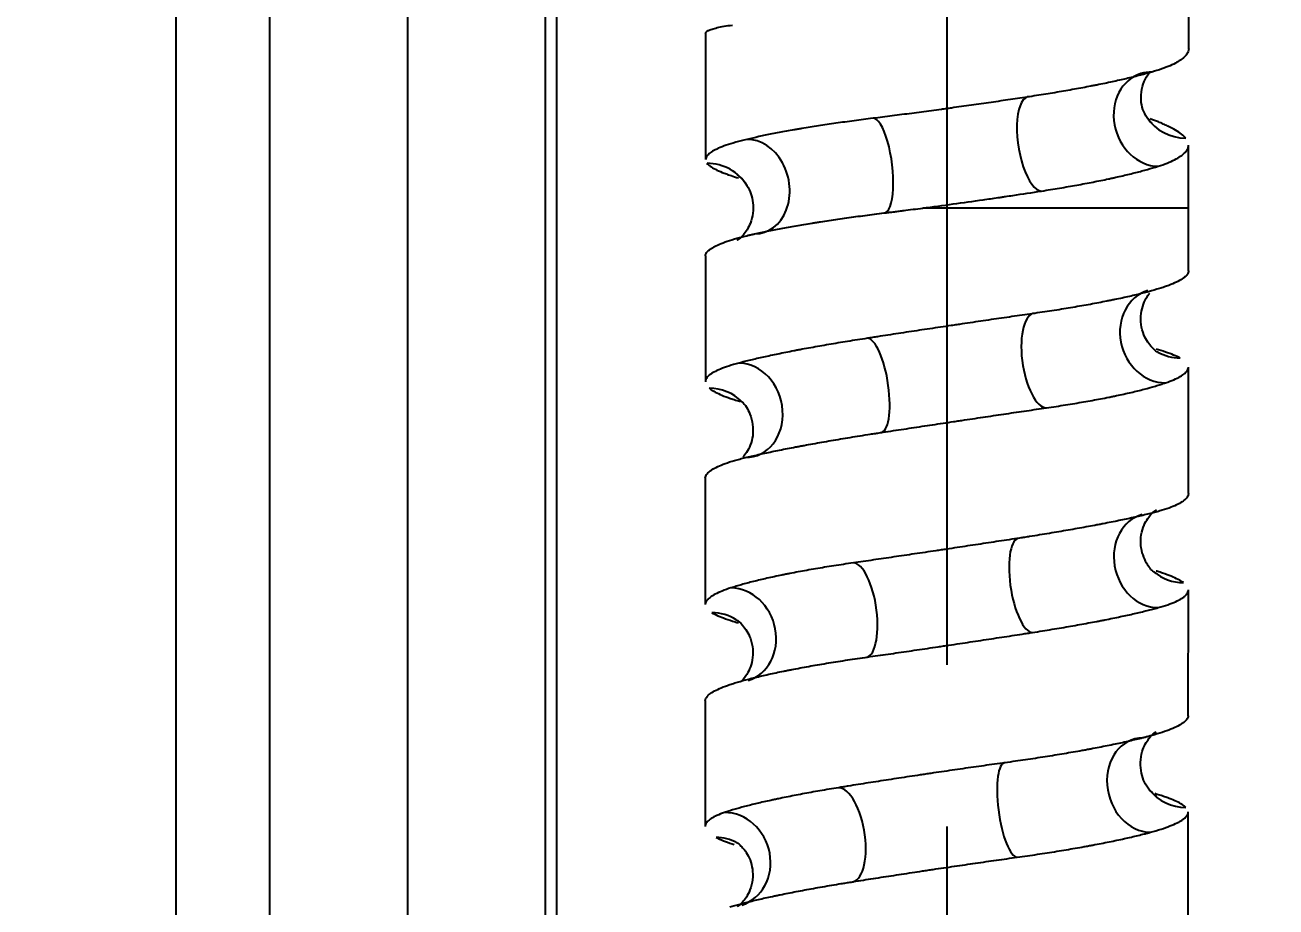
# Model space of a CAD drawing. Header units: millimetres. Extents: x 6110 to 6704, y -2661 to -1821.
# Drawn here: x 6330.76 to 6340.6, y -2241.69 to -2234.75 of the extents above; entities that cross this region are included whole.
import ezdxf

# ---------------------------------------------------------------- set-up
doc = ezdxf.new("R2010")
doc.units = ezdxf.units.MM
doc.header["$LTSCALE"] = 0.1
doc.linetypes.add('CENTERX2', pattern=[101.6, 63.5, -12.7, 12.7, -12.7])
doc.linetypes.add('HIDDEN2', pattern=[4.7625, 3.175, -1.5875])
doc.layers.add('1', color=4, linetype='HIDDEN2', lineweight=13)
doc.layers.add('DIM', color=3, linetype='Continuous', lineweight=9)
doc.layers.add('CENTER', color=1, linetype='CENTERX2')
doc.styles.get("Standard").update_dxf_attribs({"font": 'arial.ttf'})
doc.dimstyles.new('ISO-25', dxfattribs={"dimtxt": 2.5, "dimasz": 2.5, "dimexe": 1.25, "dimexo": 0.625, "dimtad": 1, "dimlfac": 5, "dimtxsty": 'Standard', "dimcen": 2.5, "dimadec": 0, "dimazin": 0, "dimtfac": 1, "dimtmove": 0, "dimatfit": 3, "dimfxl": 0, "dimarcsym": 0})

# ---------------------------------------------------------------- blocks, each defined once
blk = doc.blocks.new('*D85')
at = {"layer": 'Defpoints', "color": 0}
for p in [(6324.4599, -2027.3782), (6392.6916, -2027.3782), (6311.704, -2532.5418)]:
    blk.add_point(p, dxfattribs=at)
at = {"layer": 'DIM', "color": 0, "lineweight": -2}
for p, q in [((6325.0849, -2027.3782), (6393.9416, -2027.3782)), ((6392.6916, -2527.5418), (6392.6916, -2032.3782)), ((6312.329, -2532.5418), (6393.9416, -2532.5418))]:
    blk.add_line(p, q, dxfattribs=at)
at = {"layer": 'DIM', "color": 0}
for points in [[(6391.8583, -2032.3782), (6393.5249, -2032.3782), (6392.6916, -2027.3782)], [(6391.8583, -2527.5418), (6393.5249, -2527.5418), (6392.6916, -2532.5418)]]:
    blk.add_solid(points, dxfattribs=at)
at = {"layer": 'DIM', "color": 0, "insert": (6389.0618, -2279.96), "char_height": 5, "attachment_point": 5, "rotation": 90}
blk.add_mtext('2020,7', dxfattribs=at)
blk = doc.blocks.new('*D93')
at = {"layer": 'Defpoints', "color": 0}
for p in [(6325.0849, -2027.3782), (6402.037, -2595.9805), (6423.8203, -2595.9805)]:
    blk.add_point(p, dxfattribs=at)
at = {"layer": 'DIM', "color": 0, "lineweight": -2}
for p, q in [((6325.7099, -2027.3782), (6425.0703, -2027.3782)), ((6423.8203, -2032.3782), (6423.8203, -2590.9805)), ((6402.662, -2595.9805), (6425.0703, -2595.9805))]:
    blk.add_line(p, q, dxfattribs=at)
at = {"layer": 'DIM', "color": 0}
for points in [[(6422.9869, -2032.3782), (6424.6536, -2032.3782), (6423.8203, -2027.3782)], [(6422.9869, -2590.9805), (6424.6536, -2590.9805), (6423.8203, -2595.9805)]]:
    blk.add_solid(points, dxfattribs=at)
at = {"layer": 'DIM', "color": 0, "insert": (6420.1905, -2311.6794), "char_height": 5, "attachment_point": 5, "rotation": 90}
blk.add_mtext('2274,4', dxfattribs=at)

msp = doc.modelspace()

# ---------------------------------------------------------------- hatches: boundary and pattern name
at = {"layer": 'DIM'}
h = msp.add_hatch(dxfattribs=at)
h.set_pattern_fill('ANSI31', color=2)
edge = h.paths.add_edge_path()
edge.add_line((6619.6172, -2595.9805), (6619.6172, -1962.2056))
edge.add_line((6634.6172, -1966.1101), (6619.6172, -1966.1101))
edge.add_line((6634.6172, -2610.9805), (6634.6172, -1966.1101))
edge.add_line((6634.6172, -2610.9805), (6184.4567, -2610.9805))
edge.add_line((6619.6172, -2595.9805), (6184.4567, -2595.9805))
edge.add_line((6184.4567, -2610.9805), (6184.4567, -2595.9805))

# ---------------------------------------------------------------- linework, layer by layer
at = {"layer": '1', "color": 7, "linetype": 'Continuous', "lineweight": -3}
for p, q in [((6334.8505, -2226.5104), (6334.8505, -2393.225)), ((6334.9393, -2226.5104), (6334.9393, -2393.225)), ((6331.9445, -2226.5447), (6331.9445, -2354.8767)), ((6332.6862, -2394.4801), (6332.6862, -2226.5388)), ((6333.7679, -2226.5276), (6333.7679, -2393.2288)), ((6339.9116, -2236.6845), (6339.9119, -2236.192)), ((6336.1117, -2236.5667), (6336.111, -2237.5572)), ((6339.6706, -2237.3235), (6339.6708, -2237.3239)), ((6339.9104, -2238.4366), (6339.9111, -2237.4423)), ((6336.1105, -2238.3155), (6336.1098, -2239.3096)), ((6339.9092, -2240.1852), (6339.9099, -2239.1949)), ((6336.3521, -2239.4296), (6336.3544, -2239.4302)), ((6336.1093, -2240.0673), (6336.1086, -2241.0563)), ((6339.908, -2241.9358), (6339.9087, -2240.943))]:
    msp.add_line(p, q, dxfattribs=at)
for centre, major_axis, ratio, start_param, end_param in [((6339.6458, -2235.4913), (0.1086, -0.3589), 0.849258, 3.142016, 6.020384), ((6339.6458, -2235.4913), (0.1086, -0.3589), 0.849258, 2.870215, 3.142015), ((6338.7065, -2235.6856), (0.0572, -0.3706), 0.359015, 3.059974, 6.212675), ((6339.8973, -2235.2709), (0.3108, 0.2098), 0.975553, 3.136155, 4.10813), ((6337.4743, -2235.8569), (0.0462, -0.3721), 0.283272, 6.253659, 9.411479), ((6336.4685, -2236.0219), (0.084, -0.3655), 0.805046, 6.102108, 9.247996), ((6336.1189, -2236.21), (0.3189, 0.1973), 0.987554, 6.274389, 7.292476), ((6338.0119, -2236.1907), (-1.9, 0.0013), 0.000043, 3.141279, 4.812663), ((6339.7073, -2237.1948), (0.1159, -0.3566), 0.883725, 3.142075, 6.001158), ((6338.7479, -2237.3905), (0.0538, -0.3711), 0.383652, 3.086186, 6.226751), ((6337.4366, -2237.586), (0.0568, -0.3707), 0.298363, 6.239, 9.376947), ((6339.8572, -2236.9985), (0.1863, 0.3254), 0.963354, 3.141478, 3.644778), ((6336.4002, -2237.7818), (0.0921, -0.3635), 0.840881, 6.073019, 9.214373), ((6336.1313, -2237.9781), (0.2665, 0.2638), 0.97891, 6.281394, 7.060413), ((6339.6477, -2238.9626), (0.0957, -0.3626), 0.85405, 3.156974, 6.060213), ((6338.6329, -2239.1583), (0.0573, -0.3706), 0.325162, 3.093121, 6.231099), ((6337.3212, -2239.3538), (0.0533, -0.3712), 0.360116, 6.231467, 9.37285), ((6339.8814, -2238.7664), (0.2419, 0.2865), 0.974368, 3.139347, 3.827659), ((6336.3372, -2239.5496), (0.1103, -0.3584), 0.870512, 0.000323, 2.877307), ((6336.152, -2239.7459), (0.2024, 0.3157), 0.968989, 6.282966, 6.838022), ((6339.5816, -2240.7304), (0.0947, -0.3629), 0.819526, 2.932318, 6.070327), ((6338.5157, -2240.926), (0.0515, -0.3714), 0.263695, 3.104866, 6.246278), ((6337.2074, -2241.1216), (0.0596, -0.3702), 0.416328, 6.217555, 9.355675), ((6339.897, -2240.5342), (0.2916, 0.2358), 0.985213, 3.136799, 4.023686), ((6336.2822, -2241.3174), (0.1149, -0.357), 0.901022, 0.000352, 2.858249), ((6336.1798, -2241.5138), (0.1788, 0.3296), 0.95246, 0.000493, 0.474433)]:
    msp.add_ellipse(centre, major_axis=major_axis, ratio=ratio, start_param=start_param, end_param=end_param, dxfattribs=at)
for points, degree in [([(6339.9125, -2234.9379), (6339.9127, -2233.9489)], 1), ([(6336.1126, -2234.8165), (6336.1121, -2235.8077)], 1), ([(6339.9119, -2236.192), (6339.9122, -2235.6948)], 1), ([(6337.5174, -2236.2292), (6337.5674, -2236.2231), (6337.6681, -2236.2104), (6337.7703, -2236.1972), (6337.8217, -2236.1905)], 3), ([(6337.5205, -2236.229), (6337.6746, -2236.2094)], 1)]:
    msp.add_open_spline(points, degree=degree, dxfattribs=at)
for points, knots in [([(6336.1126, -2234.8161), (6336.1128, -2234.8129), (6336.1142, -2234.8097), (6336.1203, -2234.8024), (6336.1259, -2234.7984), (6336.1356, -2234.7934), (6336.1377, -2234.7924), (6336.1421, -2234.7904), (6336.1491, -2234.7875), (6336.1572, -2234.7845), (6336.175, -2234.7788), (6336.2028, -2234.7713), (6336.2386, -2234.7642), (6336.2784, -2234.7572), (6336.3002, -2234.7539), (6336.3242, -2234.7506)], [0, 0, 0, 0, 0.134793, 0.134793, 0.307835, 0.307835, 0.351095, 0.351095, 0.394355, 0.480876, 0.480876, 0.653917, 0.826959, 0.826959, 1, 1, 1, 1]), ([(6339.9126, -2234.9379), (6339.9124, -2234.9452), (6339.9092, -2234.9619), (6339.8994, -2234.9786), (6339.8841, -2234.9975), (6339.8743, -2235.0069), (6339.8593, -2235.0185), (6339.8562, -2235.0209), (6339.8497, -2235.0255), (6339.8395, -2235.0325), (6339.8282, -2235.0393), (6339.8041, -2235.0529), (6339.7681, -2235.0707), (6339.7243, -2235.0878), (6339.6765, -2235.1045), (6339.6507, -2235.1127), (6339.6228, -2235.1208)], [0, 0, 0, 0, 0.112493, 0.260411, 0.260411, 0.408329, 0.408329, 0.445308, 0.445308, 0.482288, 0.556247, 0.556247, 0.704164, 0.852082, 0.852082, 1, 1, 1, 1]), ([(6339.6228, -2235.1208), (6339.5946, -2235.1289), (6339.5648, -2235.1371), (6339.5018, -2235.1535), (6339.4356, -2235.1699), (6339.363, -2235.1863), (6339.2871, -2235.2028), (6339.2476, -2235.2111), (6339.1961, -2235.2215), (6339.1857, -2235.2235), (6339.1648, -2235.2277), (6339.1332, -2235.2338), (6339.1011, -2235.24), (6339.0359, -2235.2521), (6338.947, -2235.2682), (6338.8538, -2235.2839), (6338.7587, -2235.2993), (6338.71, -2235.307), (6338.6603, -2235.3145)], [0, 0, 0, 0, 0.125, 0.125, 0.25, 0.375, 0.375, 0.5, 0.5, 0.53125, 0.53125, 0.5625, 0.625, 0.625, 0.75, 0.875, 0.875, 1, 1, 1, 1]), ([(6339.5865, -2235.4807), (6339.5578, -2235.4372), (6339.5232, -2235.3485), (6339.5565, -2235.1815), (6339.5988, -2235.1294), (6339.6119, -2235.116)], [0, 0, 0, 0, 0.367954, 0.754355, 1, 1, 1, 1]), ([(6338.6603, -2235.3145), (6338.6106, -2235.3221), (6338.5606, -2235.3296), (6338.4598, -2235.3445), (6338.3582, -2235.3594), (6338.2551, -2235.3742), (6338.1513, -2235.3889), (6338.0991, -2235.3962), (6338.0332, -2235.4053), (6338.02, -2235.4071), (6337.9937, -2235.4107), (6337.9543, -2235.4161), (6337.915, -2235.4214), (6337.8369, -2235.432), (6337.7333, -2235.4458), (6337.6312, -2235.459), (6337.5299, -2235.472), (6337.4795, -2235.4784), (6337.4295, -2235.4846)], [0, 0, 0, 0, 0.125, 0.125, 0.25, 0.375, 0.375, 0.5, 0.5, 0.53125, 0.53125, 0.5625, 0.625, 0.625, 0.75, 0.875, 0.875, 1, 1, 1, 1]), ([(6337.4295, -2235.4846), (6337.3788, -2235.4909), (6337.3291, -2235.4973), (6337.2319, -2235.5103), (6337.1367, -2235.5235), (6337.0456, -2235.5371), (6336.9565, -2235.5509), (6336.913, -2235.5579), (6336.86, -2235.5667), (6336.8495, -2235.5685), (6336.8286, -2235.572), (6336.7976, -2235.5774), (6336.7676, -2235.5827), (6336.7087, -2235.5933), (6336.6334, -2235.6075), (6336.5299, -2235.6289), (6336.4673, -2235.6431), (6336.4376, -2235.6502)], [0, 0, 0, 0, 0.125, 0.125, 0.25, 0.375, 0.375, 0.5, 0.5, 0.53125, 0.53125, 0.5625, 0.625, 0.625, 0.75, 0.875, 1, 1, 1, 1]), ([(6339.6256, -2235.5249), (6339.6252, -2235.525), (6339.6159, -2235.5189), (6339.5958, -2235.4926), (6339.5865, -2235.4807)], [0, 0, 0, 0, 0.626576, 1, 1, 1, 1]), ([(6339.8892, -2235.6396), (6339.8805, -2235.6293), (6339.8694, -2235.6189), (6339.8427, -2235.598), (6339.8113, -2235.5771), (6339.7709, -2235.5559), (6339.7371, -2235.54), (6339.7253, -2235.5347), (6339.7066, -2235.5267), (6339.7003, -2235.524), (6339.6873, -2235.5187), (6339.6806, -2235.516), (6339.6537, -2235.5054), (6339.6324, -2235.4976), (6339.6101, -2235.4898)], [0, 0, 0, 0, 0.210826, 0.210826, 0.421652, 0.632478, 0.632478, 0.737891, 0.737891, 0.790598, 0.790598, 0.843304, 0.843304, 1, 1, 1, 1]), ([(6336.4376, -2235.6502), (6336.406, -2235.6578), (6336.3768, -2235.6654), (6336.3228, -2235.6808), (6336.2733, -2235.6963), (6336.2327, -2235.7121), (6336.2056, -2235.7241), (6336.1972, -2235.7281), (6336.1853, -2235.7341), (6336.1815, -2235.7361), (6336.1742, -2235.7402), (6336.1707, -2235.7422), (6336.1539, -2235.7523), (6336.1429, -2235.7603), (6336.126, -2235.7762), (6336.1156, -2235.7897), (6336.1123, -2235.803), (6336.1122, -2235.8085)], [0, 0, 0, 0, 0.149157, 0.149157, 0.298313, 0.44747, 0.44747, 0.522048, 0.522048, 0.559337, 0.559337, 0.596626, 0.596626, 0.745783, 0.745783, 0.894939, 1, 1, 1, 1]), ([(6339.6715, -2235.8619), (6339.6974, -2235.8536), (6339.7212, -2235.8452), (6339.7647, -2235.8281), (6339.8039, -2235.8107), (6339.8351, -2235.7926), (6339.862, -2235.7743), (6339.8735, -2235.7649), (6339.8851, -2235.7531), (6339.8873, -2235.7507), (6339.8914, -2235.7459), (6339.8971, -2235.7387), (6339.9016, -2235.7316), (6339.9089, -2235.7172), (6339.9118, -2235.7066), (6339.9122, -2235.6961), (6339.9122, -2235.6952)], [0, 0, 0, 0, 0.164112, 0.164112, 0.328225, 0.492337, 0.492337, 0.65645, 0.65645, 0.697478, 0.697478, 0.738506, 0.820562, 0.820562, 0.984674, 1, 1, 1, 1]), ([(6336.1237, -2235.8384), (6336.1299, -2235.8461), (6336.1386, -2235.8538), (6336.1607, -2235.8695), (6336.1875, -2235.8854), (6336.2236, -2235.9018), (6336.2543, -2235.9142), (6336.2651, -2235.9184), (6336.2823, -2235.9247), (6336.2881, -2235.9268), (6336.3002, -2235.931), (6336.3063, -2235.9331), (6336.331, -2235.9414), (6336.3506, -2235.9476), (6336.3712, -2235.9538)], [0, 0, 0, 0, 0.211333, 0.211333, 0.422666, 0.633999, 0.633999, 0.739665, 0.739665, 0.792499, 0.792499, 0.845332, 0.845332, 1, 1, 1, 1]), ([(6338.7541, -2236.0567), (6338.8028, -2236.0491), (6338.8503, -2236.0414), (6338.9428, -2236.0258), (6339.033, -2236.01), (6339.1186, -2235.9939), (6339.2018, -2235.9776), (6339.2422, -2235.9693), (6339.2913, -2235.9589), (6339.301, -2235.9568), (6339.3202, -2235.9526), (6339.3488, -2235.9464), (6339.3763, -2235.9401), (6339.4302, -2235.9277), (6339.4985, -2235.9111), (6339.591, -2235.8864), (6339.6458, -2235.87), (6339.6715, -2235.8619)], [0, 0, 0, 0, 0.125, 0.125, 0.25, 0.375, 0.375, 0.5, 0.5, 0.53125, 0.53125, 0.5625, 0.625, 0.625, 0.75, 0.875, 1, 1, 1, 1]), ([(6336.3605, -2235.9305), (6336.3605, -2235.9304), (6336.3708, -2235.9358), (6336.4104, -2235.9715), (6336.4327, -2236.0049), (6336.4377, -2236.0127)], [0, 0, 0, 0, 0.444081, 0.879634, 1, 1, 1, 1]), ([(6336.4377, -2236.0127), (6336.4639, -2236.0562), (6336.4972, -2236.1475), (6336.4769, -2236.3089), (6336.4097, -2236.4073), (6336.3662, -2236.442), (6336.3584, -2236.4461), (6336.3584, -2236.4461)], [0, 0, 0, 0, 0.22594, 0.472237, 0.671743, 0.846039, 1, 1, 1, 1]), ([(6337.8217, -2236.1905), (6337.9014, -2236.18), (6337.9807, -2236.1694), (6338.1387, -2236.1477), (6338.2173, -2236.1366), (6338.3348, -2236.1198), (6338.3739, -2236.1141), (6338.4226, -2236.107), (6338.4323, -2236.1056), (6338.4518, -2236.1027), (6338.4615, -2236.1013), (6338.4906, -2236.097), (6338.5099, -2236.0941), (6338.6058, -2236.0797), (6338.6808, -2236.0682), (6338.7541, -2236.0567)], [0, 0, 0, 0, 0.25, 0.25, 0.5, 0.5, 0.625, 0.625, 0.65625, 0.65625, 0.6875, 0.6875, 0.75, 0.75, 1, 1, 1, 1]), ([(6336.4982, -2236.3935), (6336.53, -2236.3865), (6336.5633, -2236.3794), (6336.633, -2236.3653), (6336.7055, -2236.3512), (6336.8231, -2236.3301), (6336.9073, -2236.316), (6336.9618, -2236.3073), (6336.9728, -2236.3055), (6336.9949, -2236.302), (6337.0282, -2236.2968), (6337.062, -2236.2916), (6337.1303, -2236.2813), (6337.2231, -2236.2678), (6337.3192, -2236.2547), (6337.417, -2236.2418), (6337.4668, -2236.2355), (6337.5174, -2236.2292)], [0, 0, 0, 0, 0.125, 0.125, 0.25, 0.375, 0.5, 0.5, 0.53125, 0.53125, 0.5625, 0.625, 0.625, 0.75, 0.875, 0.875, 1, 1, 1, 1]), ([(6336.1117, -2236.5673), (6336.1116, -2236.5645), (6336.112, -2236.5616), (6336.1144, -2236.5509), (6336.1229, -2236.5354), (6336.1411, -2236.5195), (6336.1584, -2236.5076), (6336.1647, -2236.5036), (6336.1752, -2236.4976), (6336.1789, -2236.4956), (6336.1865, -2236.4915), (6336.1904, -2236.4895), (6336.211, -2236.4794), (6336.2297, -2236.4714), (6336.2715, -2236.4555), (6336.3177, -2236.4398), (6336.3726, -2236.4242), (6336.4172, -2236.4126), (6336.4326, -2236.4088), (6336.4566, -2236.403), (6336.4647, -2236.4011), (6336.4813, -2236.3973), (6336.4896, -2236.3954), (6336.4982, -2236.3935)], [0, 0, 0, 0, 0.050817, 0.050817, 0.186415, 0.322012, 0.322012, 0.389811, 0.389811, 0.423711, 0.423711, 0.45761, 0.45761, 0.593207, 0.593207, 0.728805, 0.864402, 0.864402, 0.932201, 0.932201, 0.966101, 0.966101, 1, 1, 1, 1]), ([(6339.9116, -2236.6835), (6339.9116, -2236.6884), (6339.9107, -2236.6933), (6339.9074, -2236.7024), (6339.9052, -2236.7065), (6339.9011, -2236.7128), (6339.8996, -2236.7149), (6339.8962, -2236.7191), (6339.8944, -2236.7212), (6339.8843, -2236.7317), (6339.8739, -2236.7401), (6339.8484, -2236.7569), (6339.8181, -2236.7737), (6339.7784, -2236.7904), (6339.7451, -2236.8029), (6339.7334, -2236.8071), (6339.715, -2236.8133), (6339.7087, -2236.8154), (6339.6958, -2236.8196), (6339.6892, -2236.8216), (6339.6825, -2236.8237)], [0, 0, 0, 0, 0.106863, 0.106863, 0.196176, 0.196176, 0.240833, 0.240833, 0.28549, 0.28549, 0.464118, 0.464118, 0.642745, 0.821373, 0.821373, 0.910686, 0.910686, 0.955343, 0.955343, 1, 1, 1, 1]), ([(6339.6825, -2236.8237), (6339.6557, -2236.8319), (6339.627, -2236.8402), (6339.5658, -2236.8567), (6339.5007, -2236.8732), (6339.4281, -2236.8899), (6339.3707, -2236.9024), (6339.3413, -2236.9087), (6339.3108, -2236.9149), (6339.2902, -2236.9191), (6339.2798, -2236.9212), (6339.2273, -2236.9317), (6339.184, -2236.9399), (6339.0947, -2236.9563), (6339.0027, -2236.9724), (6338.9056, -2236.9881), (6338.8307, -2236.9997), (6338.8055, -2237.0036), (6338.7542, -2237.0112), (6338.7282, -2237.015), (6338.702, -2237.0188)], [0, 0, 0, 0, 0.125, 0.125, 0.25, 0.375, 0.375, 0.4375, 0.46875, 0.46875, 0.5, 0.5, 0.625, 0.625, 0.75, 0.875, 0.875, 0.9375, 0.9375, 1, 1, 1, 1]), ([(6339.6708, -2237.3239), (6339.6609, -2237.3225), (6339.6368, -2237.3019), (6339.5556, -2237.2079), (6339.5208, -2237.0434), (6339.5643, -2236.9165), (6339.5967, -2236.8711), (6339.6057, -2236.8601)], [0, 0, 0, 0, 0.202067, 0.408232, 0.667828, 0.904062, 1, 1, 1, 1]), ([(6338.702, -2237.0188), (6338.6493, -2237.0264), (6338.596, -2237.034), (6338.4885, -2237.0496), (6338.38, -2237.0654), (6338.2696, -2237.0816), (6338.1861, -2237.0939), (6338.1582, -2237.0981), (6338.116, -2237.1043), (6338.102, -2237.1064), (6338.0738, -2237.1106), (6338.0596, -2237.1127), (6337.9891, -2237.1232), (6337.9331, -2237.1316), (6337.8217, -2237.1483), (6337.7109, -2237.1651), (6337.6015, -2237.1817), (6337.52, -2237.1942), (6337.4929, -2237.1984), (6337.4524, -2237.2046), (6337.4389, -2237.2067), (6337.412, -2237.2108), (6337.3986, -2237.2129), (6337.3852, -2237.215)], [0, 0, 0, 0, 0.125, 0.125, 0.25, 0.375, 0.375, 0.4375, 0.4375, 0.46875, 0.46875, 0.5, 0.5, 0.625, 0.625, 0.75, 0.875, 0.875, 0.9375, 0.9375, 0.96875, 0.96875, 1, 1, 1, 1]), ([(6337.3852, -2237.215), (6337.3322, -2237.2232), (6337.2804, -2237.2314), (6337.1792, -2237.2479), (6337.0804, -2237.2644), (6336.9862, -2237.2811), (6336.9173, -2237.2936), (6336.8834, -2237.2998), (6336.8501, -2237.3061), (6336.828, -2237.3103), (6336.8171, -2237.3124), (6336.7629, -2237.3229), (6336.7214, -2237.3311), (6336.6421, -2237.3475), (6336.5665, -2237.3636), (6336.498, -2237.3793), (6336.4494, -2237.391), (6336.4337, -2237.3949), (6336.4031, -2237.4025), (6336.3883, -2237.4063), (6336.374, -2237.4101)], [0, 0, 0, 0, 0.125, 0.125, 0.25, 0.375, 0.375, 0.4375, 0.46875, 0.46875, 0.5, 0.5, 0.625, 0.625, 0.75, 0.875, 0.875, 0.9375, 0.9375, 1, 1, 1, 1]), ([(6339.8451, -2237.3702), (6339.8303, -2237.3625), (6339.8132, -2237.3548), (6339.7745, -2237.3392), (6339.7327, -2237.3238), (6339.6825, -2237.3079), (6339.6563, -2237.3002)], [0, 0, 0, 0, 0.340309, 0.340309, 0.680619, 1, 1, 1, 1]), ([(6336.374, -2237.4101), (6336.3453, -2237.4177), (6336.3189, -2237.4254), (6336.2709, -2237.441), (6336.2274, -2237.4569), (6336.1932, -2237.4731), (6336.171, -2237.4855), (6336.1642, -2237.4896), (6336.1549, -2237.4959), (6336.1519, -2237.498), (6336.1463, -2237.5022), (6336.1436, -2237.5043), (6336.1311, -2237.5149), (6336.1237, -2237.5233), (6336.1136, -2237.5401), (6336.111, -2237.5487), (6336.111, -2237.5573), (6336.111, -2237.5575)], [0, 0, 0, 0, 0.16603, 0.16603, 0.332061, 0.498091, 0.498091, 0.581106, 0.581106, 0.622614, 0.622614, 0.664121, 0.664121, 0.830152, 0.830152, 0.996182, 1, 1, 1, 1]), ([(6339.731, -2237.5658), (6339.7548, -2237.5576), (6339.7763, -2237.5494), (6339.8145, -2237.5328), (6339.8479, -2237.5162), (6339.8721, -2237.4996), (6339.8867, -2237.487), (6339.8909, -2237.4828), (6339.8964, -2237.4765), (6339.8981, -2237.4744), (6339.9012, -2237.4702), (6339.9026, -2237.4681), (6339.9086, -2237.4578), (6339.911, -2237.4497), (6339.9111, -2237.4416)], [0, 0, 0, 0, 0.200718, 0.200718, 0.401437, 0.602155, 0.602155, 0.702514, 0.702514, 0.752694, 0.752694, 0.802873, 0.802873, 1, 1, 1, 1]), ([(6336.1401, -2237.6071), (6336.1499, -2237.6153), (6336.1621, -2237.6236), (6336.191, -2237.6401), (6336.2245, -2237.6568), (6336.2671, -2237.6735), (6336.3024, -2237.6861), (6336.3148, -2237.6903), (6336.3342, -2237.6966), (6336.3409, -2237.6987), (6336.3544, -2237.7029), (6336.3613, -2237.705), (6336.3749, -2237.7091), (6336.3815, -2237.711), (6336.3882, -2237.713)], [0, 0, 0, 0, 0.236323, 0.236323, 0.472646, 0.708969, 0.708969, 0.82713, 0.82713, 0.886211, 0.886211, 0.945292, 0.945292, 1, 1, 1, 1]), ([(6338.7936, -2237.7622), (6338.8452, -2237.7546), (6338.8953, -2237.7469), (6338.9928, -2237.7314), (6339.0875, -2237.7156), (6339.1766, -2237.6993), (6339.2414, -2237.687), (6339.2733, -2237.6808), (6339.3043, -2237.6745), (6339.3248, -2237.6703), (6339.335, -2237.6682), (6339.3852, -2237.6577), (6339.4233, -2237.6493), (6339.4955, -2237.6325), (6339.5638, -2237.6158), (6339.6243, -2237.5991), (6339.6666, -2237.5866), (6339.6802, -2237.5824), (6339.6998, -2237.5762), (6339.7063, -2237.5741), (6339.7188, -2237.57), (6339.725, -2237.5679), (6339.731, -2237.5658)], [0, 0, 0, 0, 0.125, 0.125, 0.25, 0.375, 0.375, 0.4375, 0.46875, 0.46875, 0.5, 0.5, 0.625, 0.625, 0.75, 0.875, 0.875, 0.9375, 0.9375, 0.96875, 0.96875, 1, 1, 1, 1]), ([(6336.3639, -2237.6858), (6336.364, -2237.6856), (6336.3699, -2237.6892), (6336.3877, -2237.7053), (6336.3978, -2237.7143)], [0, 0, 0, 0, 0.553521, 1, 1, 1, 1]), ([(6336.3978, -2237.7143), (6336.4258, -2237.7393), (6336.4699, -2237.8059), (6336.5, -2237.98), (6336.4473, -2238.1002), (6336.415, -2238.1403), (6336.4063, -2238.1499)], [0, 0, 0, 0, 0.273358, 0.59594, 0.88261, 1, 1, 1, 1]), ([(6337.4885, -2237.9571), (6337.5425, -2237.9489), (6337.5968, -2237.9407), (6337.7059, -2237.9242), (6337.8155, -2237.9076), (6337.9261, -2237.891), (6338.0095, -2237.8785), (6338.0374, -2237.8743), (6338.0792, -2237.8681), (6338.0932, -2237.866), (6338.1212, -2237.8618), (6338.1352, -2237.8597), (6338.2051, -2237.8493), (6338.2605, -2237.841), (6338.3701, -2237.8247), (6338.4786, -2237.8086), (6338.5849, -2237.7929), (6338.6638, -2237.7813), (6338.69, -2237.7774), (6338.7421, -2237.7697), (6338.768, -2237.7659), (6338.7936, -2237.7622)], [0, 0, 0, 0, 0.125, 0.125, 0.25, 0.375, 0.375, 0.4375, 0.4375, 0.46875, 0.46875, 0.5, 0.5, 0.625, 0.625, 0.75, 0.875, 0.875, 0.9375, 0.9375, 1, 1, 1, 1]), ([(6336.4264, -2238.1535), (6336.4577, -2238.1459), (6336.4908, -2238.1382), (6336.5607, -2238.1226), (6336.6341, -2238.1068), (6336.7146, -2238.0905), (6336.7776, -2238.0782), (6336.8099, -2238.072), (6336.8431, -2238.0657), (6336.8655, -2238.0615), (6336.8768, -2238.0594), (6336.9336, -2238.0489), (6336.9803, -2238.0405), (6337.0758, -2238.0237), (6337.1736, -2238.007), (6337.2759, -2237.9903), (6337.3544, -2237.9778), (6337.3808, -2237.9737), (6337.4209, -2237.9674), (6337.4344, -2237.9654), (6337.4613, -2237.9612), (6337.4749, -2237.9592), (6337.4885, -2237.9571)], [0, 0, 0, 0, 0.125, 0.125, 0.25, 0.375, 0.375, 0.4375, 0.46875, 0.46875, 0.5, 0.5, 0.625, 0.625, 0.75, 0.875, 0.875, 0.9375, 0.9375, 0.96875, 0.96875, 1, 1, 1, 1]), ([(6336.1105, -2238.316), (6336.1104, -2238.3105), (6336.1131, -2238.2966), (6336.1224, -2238.2827), (6336.1344, -2238.2702), (6336.1391, -2238.266), (6336.1469, -2238.2597), (6336.1497, -2238.2576), (6336.1556, -2238.2534), (6336.1587, -2238.2513), (6336.1749, -2238.2408), (6336.1902, -2238.2325), (6336.2253, -2238.2162), (6336.2648, -2238.2), (6336.3134, -2238.1843), (6336.3532, -2238.1726), (6336.367, -2238.1687), (6336.3959, -2238.161), (6336.4109, -2238.1572), (6336.4264, -2238.1535)], [0, 0, 0, 0, 0.099674, 0.249729, 0.249729, 0.324756, 0.324756, 0.362269, 0.362269, 0.399783, 0.399783, 0.549837, 0.549837, 0.699891, 0.849946, 0.849946, 0.924973, 0.924973, 1, 1, 1, 1]), ([(6339.9104, -2238.4362), (6339.9104, -2238.4391), (6339.9093, -2238.4504), (6339.9037, -2238.4617), (6339.8939, -2238.4742), (6339.89, -2238.4784), (6339.8833, -2238.4847), (6339.8809, -2238.4868), (6339.8757, -2238.491), (6339.873, -2238.4931), (6339.8587, -2238.5036), (6339.8449, -2238.5119), (6339.8127, -2238.5282), (6339.776, -2238.5444), (6339.7302, -2238.5601), (6339.6924, -2238.5718), (6339.6792, -2238.5756), (6339.6517, -2238.5833), (6339.6374, -2238.5871), (6339.6225, -2238.5909)], [0, 0, 0, 0, 0.055434, 0.212862, 0.212862, 0.291575, 0.291575, 0.330932, 0.330932, 0.370289, 0.370289, 0.527717, 0.527717, 0.685145, 0.842572, 0.842572, 0.921286, 0.921286, 1, 1, 1, 1]), ([(6339.6225, -2238.5909), (6339.5925, -2238.5985), (6339.5607, -2238.6062), (6339.4932, -2238.6218), (6339.4221, -2238.6376), (6339.3437, -2238.6538), (6339.2821, -2238.6661), (6339.2506, -2238.6723), (6339.2181, -2238.6786), (6339.1962, -2238.6828), (6339.1851, -2238.6849), (6339.1293, -2238.6954), (6339.0835, -2238.7038), (6338.9895, -2238.7206), (6338.8932, -2238.7373), (6338.7921, -2238.754), (6338.7144, -2238.7664), (6338.6882, -2238.7706), (6338.6485, -2238.7768), (6338.6352, -2238.7789), (6338.6084, -2238.7831), (6338.595, -2238.7851), (6338.5815, -2238.7872)], [0, 0, 0, 0, 0.125, 0.125, 0.25, 0.375, 0.375, 0.4375, 0.46875, 0.46875, 0.5, 0.5, 0.625, 0.625, 0.75, 0.875, 0.875, 0.9375, 0.9375, 0.96875, 0.96875, 1, 1, 1, 1]), ([(6339.6395, -2239.0529), (6339.6171, -2239.0382), (6339.5788, -2238.9913), (6339.5206, -2238.8432), (6339.5513, -2238.683), (6339.6216, -2238.5901), (6339.6558, -2238.5664), (6339.6605, -2238.5637), (6339.6605, -2238.5637)], [0, 0, 0, 0, 0.176493, 0.372116, 0.584807, 0.759131, 0.912067, 1, 1, 1, 1]), ([(6338.5815, -2238.7872), (6338.528, -2238.7954), (6338.4741, -2238.8036), (6338.3656, -2238.8201), (6338.2565, -2238.8366), (6338.1462, -2238.8533), (6338.0629, -2238.8658), (6338.0351, -2238.8699), (6337.9932, -2238.8762), (6337.9792, -2238.8783), (6337.9512, -2238.8825), (6337.9372, -2238.8846), (6337.8672, -2238.895), (6337.8117, -2238.9033), (6337.7017, -2238.9196), (6337.5927, -2238.9357), (6337.4856, -2238.9514), (6337.406, -2238.963), (6337.3796, -2238.9669), (6337.327, -2238.9745), (6337.3008, -2238.9784), (6337.2749, -2238.9821)], [0, 0, 0, 0, 0.125, 0.125, 0.25, 0.375, 0.375, 0.4375, 0.4375, 0.46875, 0.46875, 0.5, 0.5, 0.625, 0.625, 0.75, 0.875, 0.875, 0.9375, 0.9375, 1, 1, 1, 1]), ([(6337.2749, -2238.9821), (6337.2227, -2238.9897), (6337.1718, -2238.9974), (6337.0728, -2239.013), (6336.9765, -2239.0288), (6336.8855, -2239.045), (6336.8192, -2239.0573), (6336.7866, -2239.0635), (6336.7548, -2239.0698), (6336.7337, -2239.074), (6336.7233, -2239.0761), (6336.6718, -2239.0866), (6336.6325, -2239.095), (6336.558, -2239.1118), (6336.4873, -2239.1285), (6336.4243, -2239.1452), (6336.38, -2239.1577), (6336.3657, -2239.1619), (6336.3451, -2239.1682), (6336.3383, -2239.1702), (6336.325, -2239.1744), (6336.3185, -2239.1765), (6336.3122, -2239.1785)], [0, 0, 0, 0, 0.125, 0.125, 0.25, 0.375, 0.375, 0.4375, 0.46875, 0.46875, 0.5, 0.5, 0.625, 0.625, 0.75, 0.875, 0.875, 0.9375, 0.9375, 0.96875, 0.96875, 1, 1, 1, 1]), ([(6339.6581, -2239.067), (6339.658, -2239.0671), (6339.6541, -2239.0645), (6339.6436, -2239.0561), (6339.6395, -2239.0529)], [0, 0, 0, 0, 0.671454, 1, 1, 1, 1]), ([(6339.8711, -2239.1374), (6339.8598, -2239.1291), (6339.8462, -2239.1209), (6339.8144, -2239.1043), (6339.778, -2239.0877), (6339.7327, -2239.0709), (6339.6953, -2239.0584), (6339.6822, -2239.0542), (6339.6644, -2239.0487), (6339.6602, -2239.0474), (6339.6559, -2239.0461)], [0, 0, 0, 0, 0.273692, 0.273692, 0.547384, 0.821075, 0.821075, 0.957921, 0.957921, 1, 1, 1, 1]), ([(6336.3122, -2239.1785), (6336.287, -2239.1868), (6336.2642, -2239.195), (6336.2232, -2239.2115), (6336.187, -2239.2281), (6336.1599, -2239.2448), (6336.1431, -2239.2574), (6336.1381, -2239.2615), (6336.1315, -2239.2678), (6336.1294, -2239.2699), (6336.1256, -2239.2741), (6336.1239, -2239.2762), (6336.1158, -2239.2867), (6336.1119, -2239.295), (6336.11, -2239.3056), (6336.1098, -2239.308), (6336.1098, -2239.3104)], [0, 0, 0, 0, 0.188849, 0.188849, 0.377698, 0.566547, 0.566547, 0.660972, 0.660972, 0.708184, 0.708184, 0.755396, 0.755396, 0.944245, 0.944245, 1, 1, 1, 1]), ([(6339.6726, -2239.3342), (6339.7, -2239.3267), (6339.725, -2239.319), (6339.7702, -2239.3033), (6339.8108, -2239.2875), (6339.8421, -2239.2713), (6339.862, -2239.2589), (6339.8681, -2239.2547), (6339.8763, -2239.2485), (6339.8789, -2239.2464), (6339.8838, -2239.2422), (6339.886, -2239.2401), (6339.8967, -2239.2295), (6339.9026, -2239.2211), (6339.9086, -2239.2067), (6339.9099, -2239.2007), (6339.9099, -2239.1948)], [0, 0, 0, 0, 0.175085, 0.175085, 0.35017, 0.525254, 0.525254, 0.612797, 0.612797, 0.656568, 0.656568, 0.700339, 0.700339, 0.875424, 0.875424, 1, 1, 1, 1]), ([(6336.1628, -2239.3743), (6336.1761, -2239.3819), (6336.1918, -2239.3896), (6336.2276, -2239.4053), (6336.268, -2239.4212), (6336.3173, -2239.4375), (6336.3529, -2239.4484), (6336.3617, -2239.4511), (6336.3707, -2239.4538)], [0, 0, 0, 0, 0.30133, 0.30133, 0.60266, 0.903989, 0.903989, 1, 1, 1, 1]), ([(6338.6838, -2239.5293), (6338.7363, -2239.5211), (6338.7876, -2239.5129), (6338.8876, -2239.4964), (6338.9851, -2239.4799), (6339.0777, -2239.4632), (6339.1453, -2239.4507), (6339.1786, -2239.4445), (6339.2112, -2239.4382), (6339.2328, -2239.434), (6339.2435, -2239.4319), (6339.2965, -2239.4215), (6339.3369, -2239.4132), (6339.4141, -2239.3969), (6339.4876, -2239.3807), (6339.5537, -2239.365), (6339.6004, -2239.3533), (6339.6156, -2239.3495), (6339.6448, -2239.3418), (6339.659, -2239.338), (6339.6726, -2239.3342)], [0, 0, 0, 0, 0.125, 0.125, 0.25, 0.375, 0.375, 0.4375, 0.46875, 0.46875, 0.5, 0.5, 0.625, 0.625, 0.75, 0.875, 0.875, 0.9375, 0.9375, 1, 1, 1, 1]), ([(6336.3544, -2239.4302), (6336.3695, -2239.4358), (6336.4006, -2239.4644), (6336.4801, -2239.578), (6336.4941, -2239.7452), (6336.4372, -2239.8697), (6336.401, -2239.9081), (6336.3895, -2239.9188)], [0, 0, 0, 0, 0.189936, 0.394124, 0.642114, 0.855595, 1, 1, 1, 1]), ([(6337.3675, -2239.7255), (6337.4208, -2239.7179), (6337.4745, -2239.7102), (6337.5828, -2239.6947), (6337.6919, -2239.6789), (6337.8026, -2239.6627), (6337.8863, -2239.6503), (6337.9143, -2239.6462), (6337.9564, -2239.64), (6337.9705, -2239.6379), (6337.9987, -2239.6337), (6338.0129, -2239.6316), (6338.0833, -2239.6211), (6338.1393, -2239.6127), (6338.2504, -2239.5959), (6338.3607, -2239.5792), (6338.4694, -2239.5625), (6338.5503, -2239.5501), (6338.5772, -2239.5459), (6338.6173, -2239.5397), (6338.6307, -2239.5376), (6338.6573, -2239.5335), (6338.6706, -2239.5314), (6338.6838, -2239.5293)], [0, 0, 0, 0, 0.125, 0.125, 0.25, 0.375, 0.375, 0.4375, 0.4375, 0.46875, 0.46875, 0.5, 0.5, 0.625, 0.625, 0.75, 0.875, 0.875, 0.9375, 0.9375, 0.96875, 0.96875, 1, 1, 1, 1]), ([(6336.3633, -2239.9206), (6336.3914, -2239.9124), (6336.4214, -2239.9042), (6336.4851, -2239.8877), (6336.5526, -2239.8711), (6336.6276, -2239.8544), (6336.6866, -2239.8419), (6336.7168, -2239.8357), (6336.7481, -2239.8294), (6336.7692, -2239.8252), (6336.7799, -2239.8231), (6336.8336, -2239.8126), (6336.8779, -2239.8044), (6336.9691, -2239.7881), (6337.0627, -2239.7719), (6337.1613, -2239.7562), (6337.2372, -2239.7446), (6337.2628, -2239.7407), (6337.3147, -2239.7331), (6337.341, -2239.7293), (6337.3675, -2239.7255)], [0, 0, 0, 0, 0.125, 0.125, 0.25, 0.375, 0.375, 0.4375, 0.46875, 0.46875, 0.5, 0.5, 0.625, 0.625, 0.75, 0.875, 0.875, 0.9375, 0.9375, 1, 1, 1, 1]), ([(6336.1093, -2240.0685), (6336.1093, -2240.0611), (6336.1113, -2240.0537), (6336.1177, -2240.042), (6336.1206, -2240.0379), (6336.1258, -2240.0316), (6336.1278, -2240.0295), (6336.1319, -2240.0253), (6336.1341, -2240.0232), (6336.146, -2240.0127), (6336.1579, -2240.0042), (6336.1864, -2239.9874), (6336.2195, -2239.9707), (6336.262, -2239.9539), (6336.2973, -2239.9414), (6336.3097, -2239.9373), (6336.3291, -2239.931), (6336.3358, -2239.9289), (6336.3493, -2239.9248), (6336.3563, -2239.9227), (6336.3633, -2239.9206)], [0, 0, 0, 0, 0.154171, 0.154171, 0.238754, 0.238754, 0.281045, 0.281045, 0.323337, 0.323337, 0.492503, 0.492503, 0.661668, 0.830834, 0.830834, 0.915417, 0.915417, 0.957709, 0.957709, 1, 1, 1, 1]), ([(6339.9092, -2240.1841), (6339.9092, -2240.1846), (6339.9092, -2240.1851), (6339.9089, -2240.1935), (6339.9033, -2240.2094), (6339.888, -2240.2256), (6339.8729, -2240.238), (6339.8672, -2240.2422), (6339.8577, -2240.2484), (6339.8544, -2240.2505), (6339.8475, -2240.2547), (6339.8439, -2240.2568), (6339.825, -2240.2674), (6339.8076, -2240.2758), (6339.7684, -2240.2926), (6339.7247, -2240.3093), (6339.672, -2240.326), (6339.6291, -2240.3385), (6339.6142, -2240.3427), (6339.5911, -2240.3489), (6339.5832, -2240.351), (6339.5672, -2240.3552), (6339.5591, -2240.3572), (6339.5508, -2240.3593)], [0, 0, 0, 0, 0.009744, 0.009744, 0.151209, 0.292674, 0.292674, 0.363407, 0.363407, 0.398773, 0.398773, 0.434139, 0.434139, 0.575605, 0.575605, 0.71707, 0.858535, 0.858535, 0.929267, 0.929267, 0.964634, 0.964634, 1, 1, 1, 1]), ([(6339.5508, -2240.3593), (6339.518, -2240.3675), (6339.4834, -2240.3757), (6339.4108, -2240.3923), (6339.3348, -2240.4088), (6339.2521, -2240.4254), (6339.1875, -2240.438), (6339.1545, -2240.4442), (6339.1206, -2240.4505), (6339.0978, -2240.4547), (6339.0862, -2240.4568), (6339.0282, -2240.4672), (6338.9808, -2240.4755), (6338.8838, -2240.4918), (6338.7847, -2240.5079), (6338.6815, -2240.5236), (6338.6025, -2240.5353), (6338.5759, -2240.5391), (6338.5222, -2240.5468), (6338.4951, -2240.5506), (6338.4678, -2240.5543)], [0, 0, 0, 0, 0.125, 0.125, 0.25, 0.375, 0.375, 0.4375, 0.46875, 0.46875, 0.5, 0.5, 0.625, 0.625, 0.75, 0.875, 0.875, 0.9375, 0.9375, 1, 1, 1, 1]), ([(6339.6055, -2240.77), (6339.5728, -2240.7299), (6339.5293, -2240.6426), (6339.5334, -2240.4685), (6339.5991, -2240.3577), (6339.6467, -2240.3159), (6339.6557, -2240.3111), (6339.6557, -2240.3111)], [0, 0, 0, 0, 0.231526, 0.475415, 0.672464, 0.841279, 1, 1, 1, 1]), ([(6338.4678, -2240.5543), (6338.4128, -2240.5619), (6338.3577, -2240.5696), (6338.247, -2240.5852), (6338.136, -2240.601), (6338.0244, -2240.6172), (6337.9404, -2240.6295), (6337.9124, -2240.6336), (6337.8703, -2240.6399), (6337.8562, -2240.642), (6337.8281, -2240.6461), (6337.814, -2240.6482), (6337.7439, -2240.6587), (6337.6886, -2240.6671), (6337.579, -2240.6839), (6337.4708, -2240.7006), (6337.3652, -2240.7173), (6337.2869, -2240.7298), (6337.261, -2240.7339), (6337.2224, -2240.7401), (6337.2095, -2240.7422), (6337.184, -2240.7464), (6337.1713, -2240.7484), (6337.1586, -2240.7505)], [0, 0, 0, 0, 0.125, 0.125, 0.25, 0.375, 0.375, 0.4375, 0.4375, 0.46875, 0.46875, 0.5, 0.5, 0.625, 0.625, 0.75, 0.875, 0.875, 0.9375, 0.9375, 0.96875, 0.96875, 1, 1, 1, 1]), ([(6337.1586, -2240.7505), (6337.1084, -2240.7587), (6337.0597, -2240.7669), (6336.9651, -2240.7834), (6336.8735, -2240.8), (6336.7876, -2240.8166), (6336.7253, -2240.8291), (6336.6947, -2240.8354), (6336.6649, -2240.8417), (6336.6453, -2240.8459), (6336.6355, -2240.848), (6336.5875, -2240.8584), (6336.5511, -2240.8667), (6336.4824, -2240.883), (6336.4177, -2240.8992), (6336.3609, -2240.9149), (6336.3214, -2240.9266), (6336.3088, -2240.9305), (6336.2845, -2240.9381), (6336.2728, -2240.942), (6336.2618, -2240.9457)], [0, 0, 0, 0, 0.125, 0.125, 0.25, 0.375, 0.375, 0.4375, 0.46875, 0.46875, 0.5, 0.5, 0.625, 0.625, 0.75, 0.875, 0.875, 0.9375, 0.9375, 1, 1, 1, 1]), ([(6339.6616, -2240.8222), (6339.6614, -2240.8225), (6339.6531, -2240.8182), (6339.6256, -2240.7902), (6339.6055, -2240.77)], [0, 0, 0, 0, 0.458326, 1, 1, 1, 1]), ([(6339.8911, -2240.9059), (6339.8834, -2240.8982), (6339.8733, -2240.8905), (6339.8484, -2240.8749), (6339.8187, -2240.859), (6339.7797, -2240.8427), (6339.7469, -2240.8303), (6339.7354, -2240.8261), (6339.7172, -2240.8198), (6339.711, -2240.8177), (6339.6983, -2240.8135), (6339.6918, -2240.8114), (6339.6726, -2240.8053), (6339.6595, -2240.8013), (6339.646, -2240.7972)], [0, 0, 0, 0, 0.223476, 0.223476, 0.446952, 0.670428, 0.670428, 0.782166, 0.782166, 0.838035, 0.838035, 0.893904, 0.893904, 1, 1, 1, 1]), ([(6336.2618, -2240.9457), (6336.2395, -2240.9533), (6336.2197, -2240.961), (6336.185, -2240.9767), (6336.1551, -2240.9925), (6336.1347, -2241.0088), (6336.1231, -2241.0212), (6336.1198, -2241.0253), (6336.1158, -2241.0316), (6336.1146, -2241.0337), (6336.1126, -2241.0379), (6336.1117, -2241.04), (6336.1094, -2241.0468), (6336.1086, -2241.0515), (6336.1086, -2241.0561)], [0, 0, 0, 0, 0.219546, 0.219546, 0.439092, 0.658638, 0.658638, 0.768411, 0.768411, 0.823297, 0.823297, 0.878184, 0.878184, 1, 1, 1, 1]), ([(6339.6113, -2241.1014), (6339.6416, -2241.0932), (6339.6694, -2241.0849), (6339.7207, -2241.0684), (6339.7674, -2241.0518), (6339.8052, -2241.0351), (6339.8302, -2241.0226), (6339.8379, -2241.0184), (6339.8487, -2241.0121), (6339.8521, -2241.01), (6339.8587, -2241.0058), (6339.8619, -2241.0037), (6339.8768, -2240.9932), (6339.8863, -2240.9849), (6339.9004, -2240.9685), (6339.9071, -2240.9567), (6339.9087, -2240.9452), (6339.9087, -2240.9416)], [0, 0, 0, 0, 0.154814, 0.154814, 0.309628, 0.464442, 0.464442, 0.541849, 0.541849, 0.580553, 0.580553, 0.619256, 0.619256, 0.774071, 0.774071, 0.928885, 1, 1, 1, 1]), ([(6336.1954, -2241.1428), (6336.2122, -2241.151), (6336.2312, -2241.1593), (6336.2736, -2241.1759), (6336.3016, -2241.1859), (6336.3326, -2241.1959), (6336.3379, -2241.1975)], [0, 0, 0, 0, 0.454958, 0.454958, 0.909917, 1, 1, 1, 1]), ([(6336.3586, -2241.1842), (6336.3611, -2241.1809), (6336.375, -2241.1937), (6336.4468, -2241.2658), (6336.4977, -2241.4132), (6336.4658, -2241.5734), (6336.3937, -2241.665), (6336.3667, -2241.6831), (6336.3604, -2241.6871)], [0, 0, 0, 0, 0.170793, 0.327209, 0.505937, 0.700384, 0.859927, 1, 1, 1, 1]), ([(6338.5635, -2241.2977), (6338.6177, -2241.2902), (6338.6707, -2241.2825), (6338.7744, -2241.2669), (6338.8758, -2241.2511), (6338.9728, -2241.2349), (6339.0439, -2241.2226), (6339.0673, -2241.2184), (6339.102, -2241.2122), (6339.1135, -2241.2101), (6339.1363, -2241.2059), (6339.1476, -2241.2038), (6339.2037, -2241.1933), (6339.2468, -2241.1849), (6339.3293, -2241.1681), (6339.4083, -2241.1514), (6339.4802, -2241.1347), (6339.5315, -2241.1222), (6339.5481, -2241.118), (6339.5724, -2241.1118), (6339.5804, -2241.1097), (6339.596, -2241.1055), (6339.6038, -2241.1035), (6339.6113, -2241.1014)], [0, 0, 0, 0, 0.125, 0.125, 0.25, 0.375, 0.375, 0.4375, 0.4375, 0.46875, 0.46875, 0.5, 0.5, 0.625, 0.625, 0.75, 0.875, 0.875, 0.9375, 0.9375, 0.96875, 0.96875, 1, 1, 1, 1]), ([(6337.2568, -2241.4926), (6337.3084, -2241.4844), (6337.3606, -2241.4762), (6337.4661, -2241.4597), (6337.5727, -2241.4432), (6337.6817, -2241.4266), (6337.7642, -2241.4141), (6337.7918, -2241.4099), (6337.8335, -2241.4036), (6337.8475, -2241.4015), (6337.8754, -2241.3973), (6337.8895, -2241.3952), (6337.9594, -2241.3848), (6338.0152, -2241.3766), (6338.1262, -2241.3603), (6338.2367, -2241.3442), (6338.3462, -2241.3284), (6338.428, -2241.3168), (6338.4552, -2241.313), (6338.5095, -2241.3053), (6338.5366, -2241.3015), (6338.5635, -2241.2977)], [0, 0, 0, 0, 0.125, 0.125, 0.25, 0.375, 0.375, 0.4375, 0.4375, 0.46875, 0.46875, 0.5, 0.5, 0.625, 0.625, 0.75, 0.875, 0.875, 0.9375, 0.9375, 1, 1, 1, 1]), ([(6336.3029, -2241.6891), (6336.3279, -2241.6815), (6336.355, -2241.6738), (6336.413, -2241.6582), (6336.4751, -2241.6423), (6336.5451, -2241.6261), (6336.6005, -2241.6137), (6336.629, -2241.6075), (6336.6586, -2241.6013), (6336.6786, -2241.5971), (6336.6888, -2241.595), (6336.7398, -2241.5844), (6336.7821, -2241.576), (6336.8695, -2241.5593), (6336.9597, -2241.5425), (6337.0554, -2241.5259), (6337.1294, -2241.5134), (6337.1544, -2241.5092), (6337.1924, -2241.503), (6337.2052, -2241.5009), (6337.2309, -2241.4968), (6337.2438, -2241.4947), (6337.2568, -2241.4926)], [0, 0, 0, 0, 0.125, 0.125, 0.25, 0.375, 0.375, 0.4375, 0.46875, 0.46875, 0.5, 0.5, 0.625, 0.625, 0.75, 0.875, 0.875, 0.9375, 0.9375, 0.96875, 0.96875, 1, 1, 1, 1])]:
    msp.add_open_spline(points, degree=3, knots=knots, dxfattribs=at)
at = {"layer": 'CENTER'}
msp.add_line((6338.0093, -2152.1552), (6338.0093, -2433.1083), dxfattribs=at)

# ---------------------------------------------------------------- dimensions: what is measured, and where the dimension line sits
at = {"layer": 'DIM'}
for base, p1, p2, picture, middle in [((6392.6916, -2027.3782), (6311.704, -2532.5418), (6324.4599, -2027.3782), '*D85', (6389.0618, -2279.96)), ((6423.8203, -2595.9805), (6325.0849, -2027.3782), (6402.037, -2595.9805), '*D93', (6420.1905, -2311.6794))]:
    dim = msp.add_linear_dim(base=base, p1=p1, p2=p2, angle=90, dimstyle='ISO-25', override={"dimtxt": 5, "dimasz": 5, "dimdec": 1, "dimlfac": 4, "dimadec": 1, "dimtdec": 1, "dimfxl": 1.25, "dimtfill": 1}, dxfattribs=at)
    dim.commit()
    dim.dimension.update_dxf_attribs({"geometry": picture, "text_midpoint": middle})

doc.saveas('drawing.dxf')
